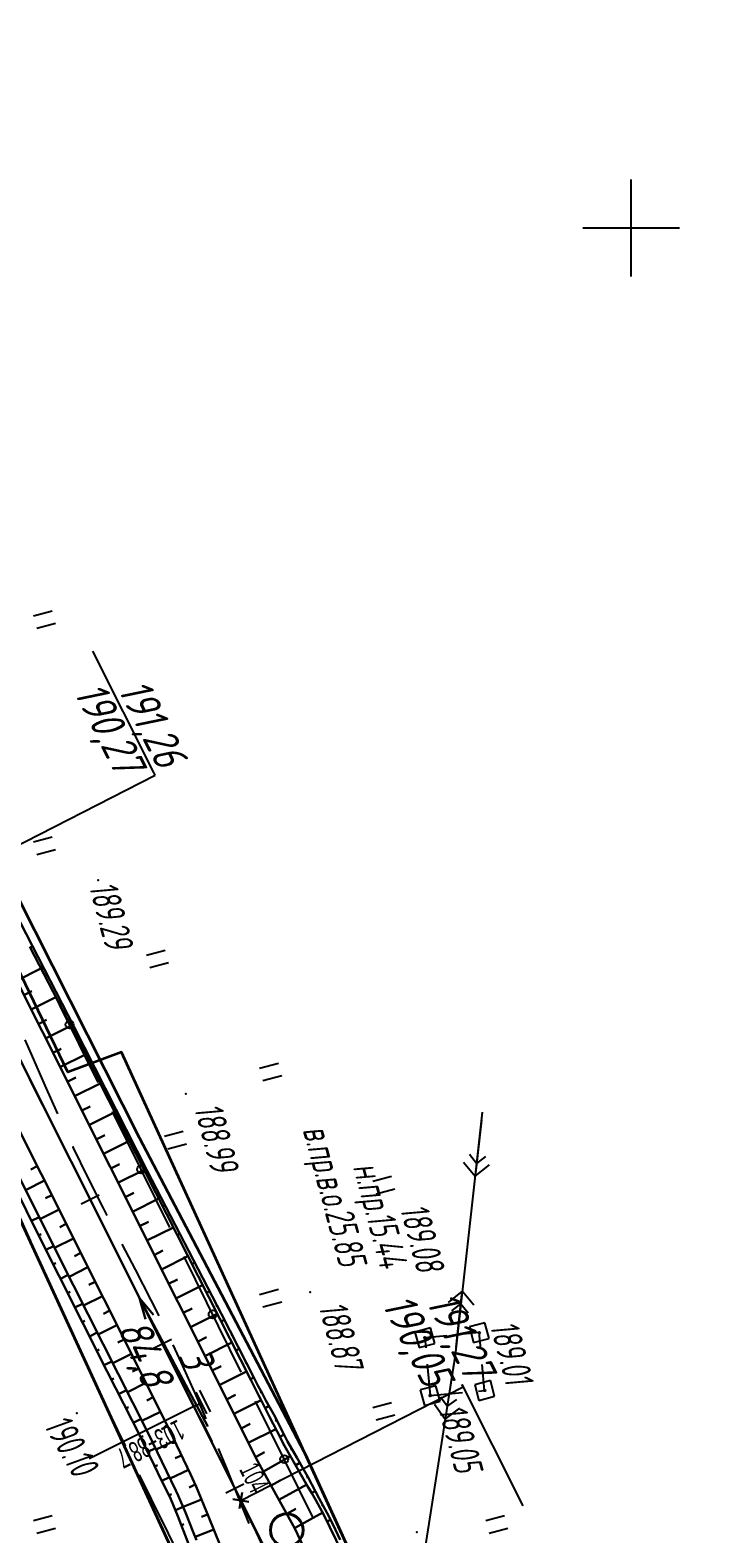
# Model space of a CAD drawing. Header units: millimetres. Extents: x -1799 to 6962, y -1020 to 4121.
# Drawn here: x 5719.9 to 5805.3, y 1117 to 1303.1 of the extents above; entities that cross this region are included whole.
import ezdxf
from ezdxf import colors
from ezdxf.entities.mleader import LeaderData, LeaderLine
from ezdxf.math import Vec2, Vec3

# ---------------------------------------------------------------- set-up
doc = ezdxf.new("R2010")
doc.units = ezdxf.units.MM
doc.linetypes.add('CONTI', pattern=[0])
doc.linetypes.add('STROT', pattern=[1.7, 0.5, -1.2])
for name, color, linetype, lineweight in [('10', 1, 'Continuous', 35), ('КОПИЯ_ОСЬ_13_ОТКОСЫ', 7, 'Continuous', 30), ('Огражд-перила', 1, 'ограждение2', 40), ('ОСЬ_ВЕРХ_ПОКРЫТИЯ_ГРАНИЦЫ_ПОЛОС', 7, 'Continuous', 30), ('ОСЬ_ВЕРХ_ПОКРЫТИЯ_ОСЬ', 1, 'Continuous', 30), ('Отметки', 5, 'Continuous', 30), ('Уклоны ПЧ', 5, 'Continuous', 30)]:
    doc.layers.add(name, color=color, linetype=linetype, lineweight=lineweight)
for name, color, linetype in [('_Ростелеком', 6, 'Continuous'), ('NAD_MDEFAULT', 7, 'CONTI'), ('PI_OTDEFAULT', 172, 'CONTI'), ('PI_TTDEFAULT', 5, 'CONTI'), ('PLN_O', 7, 'CONTI'), ('SETKR', 2, 'CONTI'), ('SIT_LDEFAULT', 7, 'CONTI'), ('USLZNDEFAULT', 7, 'CONTI'), ('ZAPSKDEFAULT', 7, 'CONTI'), ('КОПИЯ_ОСЬ_ТАНГЕНСЫ', 1, 'Continuous'), ('ОСЬ_ВЕРХ_ПОКРЫТИЯ_ПИКЕТЫ', 1, 'Continuous'), ('ОСЬ_ВЕРХ_ПОКРЫТИЯ_РАЗБИВКА_КРИВ', 1, 'Continuous'), ('ОСЬ_ВЕРХ_ПОКРЫТИЯ_ТАНГЕНСЫ', 1, 'Continuous'), ('разметка', 7, 'Continuous')]:
    doc.layers.add(name, color=color, linetype=linetype)
doc.styles.add('eskd', font='spds.shx', dxfattribs={"width": 1.2, "oblique": 15})
doc.styles.get("Standard").update_dxf_attribs({"font": 'arial.ttf'})
doc.styles.add('STYLE1', font='romand.shx', dxfattribs={"width": 0.9})
doc.styles.add('ГОСТ', font='', dxfattribs={"oblique": 15, "height": 4})
doc.styles.get('ГОСТ').set_extended_font_data('GOST type A')
doc.linetypes.add('кабель_связи_проект.', pattern='A,10,-1,["/",STYLE1,S=3,R=0,X=0,Y=-1.5],-4.1', length=15.1)
doc.linetypes.add('ограждение2', pattern='A,0.25,-0.1,[132,ltypeshp.shx,S=0.1,R=0,X=-0.1,Y=0],-0.1,1', length=1.45)

# ---------------------------------------------------------------- blocks, each defined once
blk = doc.blocks.new('BL_333')
at = {"color": 0}
for p, q in [((0, -6), (0, 6)), ((-6, 0), (6, 0))]:
    blk.add_line(p, q, dxfattribs=at)
blk = doc.blocks.new('BL_2011')
at = {"color": 0}
for p, q in [((0, 0), (0, 2.4)), ((1.6, 0), (1.6, 2.4))]:
    blk.add_line(p, q, dxfattribs=at)
blk = doc.blocks.new('BL_27')
at = {"color": 0}
for p, q in [((1, 1), (-1, 1)), ((-1, 1), (-1, -1)), ((1, -1), (1, 1)), ((-1, -1), (1, -1))]:
    blk.add_line(p, q, dxfattribs=at)
blk.add_circle((0, 0), 0.1, dxfattribs=at)
blk = doc.blocks.new('7')
at = {"layer": 'Огражд-перила', "linetype": 'Continuous'}
blk.add_circle((0, 0), 2.027904030661224, dxfattribs=at)
blk = doc.blocks.new('_None')
blk = doc.blocks.new('Крест')
at = {"layer": 'Отметки'}
for points in [[(-1, 0), (1, 0)], [(0, 1), (0, -1)]]:
    blk.add_lwpolyline(points, dxfattribs=at)
blk = doc.blocks.new('Стрелка')
at = {"layer": 'Уклоны ПЧ', "ltscale": 2}
for points in [[(-0.02342005360436872, -0.04794833697465961), (-0.02342005360436872, 17.97170368749525)], [(-0.02342005360436872, -0.04794833697465961), (-0.5784949510263147, 2.621650927669716)], [(-0.02342005360436872, -0.04794833697465961), (0.5316548438175772, 2.621650927669716)]]:
    blk.add_lwpolyline(points, dxfattribs=at)

msp = doc.modelspace()

# ---------------------------------------------------------------- linework, layer by layer
at = {"layer": '10'}
for points in [[(5791.355964376251, 869.7934807356569), (5791.985964376139, 953.6034807352471), (5769.205964376344, 1029.843480735471), (5768.895964376288, 1032.773480736104), (5755.345964376475, 1076.213480735582), (5685.505964376158, 1227.893480735284), (5683.115964376493, 1232.243480735843), (5612.565964376214, 1360.393480735284), (5593.2659643764, 1384.303480735433), (5577.575964376456, 1419.603480735247), (5542.445964376102, 1502.973480735359), (5552.865964376493, 1504.53348073588), (5516.085964376232, 1583.56348073521), (5516.085964376232, 1583.56348073521), (5485.165964376307, 1652.333480735694), (5455.385964376512, 1713.543480735657), (5448.065964376214, 1728.593480735471), (5415.885964376512, 1791.103480735247), (5411.505964376158, 1799.603480735247), (5401.585964376232, 1796.883480735508), (5363.485964376139, 1869.853480735247), (5344.985964376139, 1914.953480735806)], [(5805.165964376307, 883.4134807357686), (5805.085964376232, 913.5634807352099), (5805.045964376195, 928.3434807354706), (5804.145964376288, 942.5334807358804), (5801.995964376381, 976.2034807358059), (5801.095964376475, 992.8634807359549), (5771.790660616893, 1087.984515807045), (5771.790660616893, 1087.984515807045), (5731.2659643764, 1176.633480735508), (5724.615964376493, 1174.123480735731), (5696.165964376307, 1233.163480735769), (5688.975964376363, 1246.273480736104), (5623.545964376195, 1365.603480735247), (5585.295964376195, 1451.763480735396), (5562.865964376493, 1510.433480735322), (5555.115964376493, 1526.56348073521), (5526.335964376232, 1586.473480735359)], [(5516.085964376232, 1583.56348073521), (5552.865964376493, 1504.53348073588), (5542.445964376102, 1502.973480735359), (5577.575964376456, 1419.603480735247), (5593.2659643764, 1384.303480735433), (5612.565964376214, 1360.393480735284), (5683.115964376493, 1232.243480735843), (5685.505964376158, 1227.893480735284), (5755.345964376475, 1076.213480735582), (5768.895964376288, 1032.773480736104), (5769.205964376344, 1029.843480735471), (5791.985964376139, 953.6034807352471), (5791.355964376251, 869.7934807356569)]]:
    msp.add_lwpolyline(points, dxfattribs=at)
at = {"layer": '_Ростелеком', "linetype": 'кабель_связи_проект.', "ltscale": 0.25, "const_width": 0.35}
msp.add_lwpolyline([(5805.165964376307, 883.4134807357686), (5805.085964376232, 913.5634807352099), (5805.125964376386, 928.3534807352471), (5804.145964376288, 942.5334807358804), (5802.829757305686, 963.1458956519264), (5800.305473025141, 992.7465754443901), (5792.145285991437, 1019.931911062834), (5784.684153753517, 1044.070788457443), (5777.412903898783, 1068.665277860512), (5777.412903898783, 1068.665277860512), (5771.790660616893, 1087.984515807045), (5754.125367967799, 1126.627863044304), (5733.428006614684, 1166.088191697759), (5716.026414358881, 1200.551868101035), (5697.96872202532, 1233.5746692069), (5674.586269444591, 1278.941700580915), (5654.913125594418, 1314.592563434889)], dxfattribs=at)
at = {"layer": 'PI_TTDEFAULT', "color": 5}
for p in [(5728.341700376428, 1197.889214735863, 189.289), (5739.211700376423, 1171.449212734972, 188.994), (5725.261700376412, 1164.869217735169, 190.292), (5754.621700376398, 1146.899216735189, 188.87), (5775.54170037644, 1141.899216735189, 189.015), (5768.831700376419, 1140.95921473523, 189.078), (5769.471700376433, 1134.109215734911, 189.054), (5725.731700376442, 1131.939217735467, 190.099), (5767.831700376419, 1117.219216735487, 188.704)]:
    msp.add_point(p, dxfattribs=at)
at = {"layer": 'PLN_O'}
for p, q in [((5728.361700376447, 1172.859215734911), (5721.271700376421, 1187.199212734972)), ((5737.221700376433, 1154.929215735209), (5730.131700376407, 1169.26921173503)), ((5746.081700376419, 1136.999215735507), (5738.991700376451, 1151.339211735328)), ((5754.941700376405, 1119.069214735565), (5747.851700376437, 1133.409211734695))]:
    msp.add_line(p, q, dxfattribs=at)
for centre in [(5724.821700376409, 1180.029213735287), (5733.681700376395, 1162.099213735585), (5742.54170037644, 1144.169213734952), (5751.401700376426, 1126.239212735009)]:
    msp.add_circle(centre, 0.5, dxfattribs=at)
at = {"layer": 'SIT_LDEFAULT', "color": 7}
for p, q in [((5720.101700376437, 1176.349213735585), (5719.321700376409, 1178.139214735863)), ((5721.78170037643, 1172.499215735507), (5720.101700376437, 1176.349213735585)), ((5723.361700376447, 1168.989212735009), (5721.78170037643, 1172.499215735507)), ((5775.911700376435, 1169.199212734972), (5772.5617003764, 1139.099213735585)), ((5775.801700376449, 1168.20921473523), (5775.03170037643, 1161.249215735507)), ((5727.101700376437, 1161.079216734891), (5725.261700376412, 1164.869217735169)), ((5775.201700376414, 1162.839211735328), (5774.321700376409, 1163.939217735467)), ((5776.3117003764, 1163.719216735487), (5775.201700376414, 1162.839211735328)), ((5773.611700376447, 1163.01921173503), (5775.03170037643, 1161.249215735507)), ((5775.03170037643, 1161.249215735507), (5776.79170037644, 1162.659211734695)), ((5729.021700376421, 1157.299218735111), (5727.101700376437, 1161.079216734891)), ((5718.28170037643, 1156.969216735487), (5719.941700376405, 1153.319214735565)), ((5729.481700376442, 1156.409211734695), (5729.021700376421, 1157.299218735111)), ((5732.961700376423, 1149.729210735683), (5731.331700376419, 1152.859215734911)), ((5721.591700376428, 1149.679215735209), (5721.78170037643, 1149.249215735507)), ((5721.78170037643, 1149.249215735507), (5723.521700376421, 1145.389214735863)), ((5734.921700376444, 1145.929215735209), (5732.971700376433, 1149.729210735683)), ((5773.441700376405, 1147.049218735111), (5771.681700376395, 1145.639214735863)), ((5772.671700376444, 1140.089211735328), (5773.441700376405, 1147.049218735111)), ((5774.861700376447, 1145.279213735287), (5773.441700376405, 1147.049218735111)), ((5723.521700376421, 1145.389214735863), (5725.271700376421, 1141.529213735287)), ((5735.901700376426, 1143.969216735487), (5734.921700376444, 1145.929215735209)), ((5772.161700376435, 1144.579216734891), (5773.271700376421, 1145.45921473523)), ((5773.271700376421, 1145.45921473523), (5774.151700376426, 1144.359215734911)), ((5725.271700376421, 1141.529213735287), (5725.721700376433, 1140.559212735307)), ((5771.511700376412, 1141.51921173503), (5768.801700376449, 1141.26921173503)), ((5768.801700376449, 1141.26921173503), (5768.921700376444, 1140.009217735765)), ((5775.54170037644, 1141.899216735189), (5773.511700376412, 1141.70921473523)), ((5775.721700376433, 1139.949212734972), (5775.54170037644, 1141.899216735189)), ((5738.651700376426, 1138.249215735507), (5737.651700376426, 1140.369217735169)), ((5740.481700376442, 1134.129212735606), (5738.651700376426, 1138.249215735507)), ((5772.5617003764, 1139.099213735585), (5749.011700376412, 989.1892177354666)), ((5769.111700376447, 1138.009217735765), (5769.471700376433, 1134.109215734911)), ((5772.401700376426, 1138.109215734911), (5771.321700376409, 1131.199212734972)), ((5776.211700376423, 1134.739212735009), (5775.911700376435, 1137.949212734972)), ((5727.391700376416, 1136.939217735467), (5728.841700376428, 1133.839211735328)), ((5728.841700376428, 1133.839211735328), (5730.751700376402, 1129.839211735328)), ((5741.711700376423, 1131.239212735009), (5740.481700376442, 1134.129212735606)), ((5769.471700376433, 1134.109215734911), (5773.451700376414, 1134.479210735683)), ((5771.571700376409, 1132.779213735287), (5770.731700376442, 1133.919213734952)), ((5775.441700376405, 1134.669213734952), (5776.211700376423, 1134.739212735009)), ((5769.991700376451, 1133.029213735287), (5771.321700376409, 1131.199212734972)), ((5771.321700376409, 1131.199212734972), (5773.151700376426, 1132.529213735287)), ((5772.711700376423, 1133.609215734911), (5771.571700376409, 1132.779213735287)), ((5730.751700376402, 1129.839211735328), (5731.691700376405, 1127.899216735189)), ((5744.3117003764, 1124.979210735683), (5743.251700376402, 1127.549218735111)), ((5746.191700376405, 1120.369217735169), (5744.3117003764, 1124.979210735683)), ((5733.441700376405, 1124.309212735307), (5734.911700376435, 1121.289216734854)), ((5734.911700376435, 1121.289216734854), (5737.011700376412, 1117.01921173503)), ((5747.04170037644, 1118.279213735287), (5746.191700376405, 1120.369217735169)), ((5737.011700376412, 1117.01921173503), (5737.841700376428, 1115.329216734891))]:
    msp.add_line(p, q, dxfattribs=at)
at = {"layer": 'КОПИЯ_ОСЬ_13_ОТКОСЫ'}
for points in [[(5624.695739571393, 1340.83393157312), (5650.404235665143, 1295.62299407312), (5663.555602852643, 1272.13422454187), (5672.293884102643, 1256.32904876062), (5680.892516915143, 1240.447456963745), (5689.351013008893, 1224.490913994995), (5697.668395821393, 1208.46039641687), (5705.844665352643, 1192.35736907312), (5736.785583321393, 1130.685249932495), (5739.786559883893, 1124.37299407312), (5740.509216133893, 1122.84076751062), (5742.015075508893, 1119.152535088745), (5743.500427071393, 1115.455757744995)], [(5634.422321336557, 1340.53980063313), (5670.539508836557, 1276.036138523755), (5679.311969774057, 1260.16919516438), (5687.943805711557, 1244.22534750813), (5696.435504930307, 1228.206548680005), (5704.785602586557, 1212.113286961255), (5712.994098680307, 1195.94751547688), (5746.626422899057, 1128.89966391438), (5747.833454149057, 1126.474126805005), (5749.546833055307, 1123.39771078938), (5752.694293992807, 1117.64478110188), (5754.885700242807, 1112.97876547688)], [(5715.731289754485, 1198.391566452024), (5725.359860311126, 1179.773768600461), (5734.412381063079, 1161.939540084836), (5743.624020467376, 1144.18508451843), (5747.72420967636, 1136.172999557492), (5748.184567342376, 1135.284266647336), (5748.659481893157, 1134.40188139343), (5749.131008992767, 1133.516749557492), (5749.619656453704, 1132.639125045774), (5750.092160115813, 1131.752345260617), (5751.47649849472, 1129.069056686399), (5751.798367391204, 1128.441004928586), (5752.958554158782, 1126.424220260617), (5753.814022908782, 1124.928309616086), (5754.305783162688, 1124.041102584836), (5755.252285848235, 1122.244898971555), (5755.741879354095, 1121.352870162961), (5756.223050008392, 1120.455470260617), (5756.719143758392, 1119.563868698117), (5757.438656697845, 1118.099330123899), (5758.33294380722, 1116.261988815305)], [(5719.880581746673, 1189.667262252805), (5725.089901815032, 1179.638392623899), (5734.174618611907, 1161.820277389524), (5747.289822469329, 1135.955043014524), (5748.211605916595, 1134.177394088742), (5748.663418660735, 1133.282496627805), (5749.124203572845, 1132.391200241086), (5749.58050240097, 1131.496668991086), (5750.960690389251, 1128.812709030149), (5751.281491170501, 1128.184535202024), (5752.439206014251, 1126.168238815305), (5754.295712361907, 1122.908656295774), (5754.795925984954, 1122.024012741086), (5755.304043660735, 1121.141932662961), (5756.29940498886, 1119.363734420774), (5758.579464803313, 1114.684962448117)], [(5719.880817430307, 1189.66724203938), (5725.089801805307, 1179.63843344563), (5734.174762742807, 1161.820318211255), (5747.289997117807, 1135.955083836255), (5748.211383836557, 1134.177251805005), (5748.663532274057, 1133.28247641438), (5749.123981492807, 1132.391118992505), (5749.580524461557, 1131.496587742505), (5750.960895555307, 1128.81274985188), (5751.281696336557, 1128.184576023755), (5752.439411180307, 1126.16821860188), (5754.295856492807, 1122.908697117505), (5754.795856492807, 1122.023931492505), (5755.304157274057, 1121.14185141438), (5756.299274461557, 1119.363775242505), (5758.579547899057, 1114.68482016438)], [(5720.21786202011, 1189.71633451843), (5719.931912313079, 1189.568446334836)], [(5721.136624227142, 1187.939845260617), (5721.041287313079, 1187.890528854367)], [(5718.251422899057, 1185.46607016438), (5721.274860399057, 1186.98267172688)], [(5722.055355916595, 1186.163356002805), (5721.775753865813, 1186.018702682492)], [(5719.148395555307, 1183.67847250813), (5720.156208055307, 1184.184087742505)], [(5722.974118123626, 1184.386866744992), (5722.880917440032, 1184.338648971555)], [(5720.045368211557, 1181.890630711255), (5723.119098680307, 1183.432622898755)], [(5723.892849813079, 1182.61037748718), (5723.61956490097, 1182.469020065305)], [(5720.941852586557, 1180.103033055005), (5721.966754930307, 1180.61694907063)], [(5724.81161202011, 1180.833888229367), (5724.720517049407, 1180.786769088742)], [(5721.838825242807, 1178.315435398755), (5724.962848680307, 1179.88257407063)], [(5725.724911580657, 1179.054591354367), (5725.456906209563, 1178.918543991086)], [(5722.735309617807, 1176.52759360188), (5723.776813524057, 1177.05005453938)], [(5726.630154500579, 1177.271205123899), (5726.540829549407, 1177.225856002805)], [(5723.632282274057, 1174.73999594563), (5726.781696336557, 1176.319829930005)], [(5727.535397420501, 1175.48781889343), (5727.273800740813, 1175.35500639343)], [(5711.637922502219, 1172.889577086468), (5720.472364640891, 1154.945882018109), (5729.469465470969, 1137.083851988812), (5733.557127214133, 1129.065510924359), (5733.992689347922, 1128.166005309125), (5735.309324479758, 1125.478200133343), (5736.176923967063, 1123.686085875531), (5737.047636247336, 1121.899373229046), (5737.349455094993, 1121.273488219281), (5738.239896989524, 1119.170491393109), (5739.545210099875, 1115.73817938139)], [(5712.455763078391, 1173.299885924359), (5723.447004533469, 1151.403615172406), (5734.509931779563, 1129.543507750531), (5737.977201677024, 1122.361256773968), (5738.278425431907, 1121.734303648968), (5739.166486955344, 1119.627125914593), (5740.157301164329, 1117.135060484906), (5740.521925187766, 1116.212971861859)], [(5712.455993477643, 1173.29975188562), (5723.447204415143, 1151.403511651245), (5734.509704415143, 1129.54340422937), (5737.976989571393, 1122.36127532312), (5738.278259102643, 1121.73432219812), (5739.166442696393, 1119.627144463745), (5740.157165352643, 1117.134956963745), (5740.521911446393, 1116.213081963745)], [(5724.528766649057, 1172.952154148755), (5725.578571336557, 1173.479009617505)], [(5728.440640340423, 1173.704371627805), (5728.35345161972, 1173.660121139524)], [(5725.425739305307, 1171.164556492505), (5728.598590867807, 1172.756353367505)], [(5729.345883260345, 1171.920985397336), (5729.090725789642, 1171.791468795774)], [(5726.322223680307, 1169.376958836255), (5727.379840867807, 1169.90747641438)], [(5727.219196336557, 1167.58911703938), (5730.415973680307, 1169.19263266438)], [(5730.251126180267, 1170.137599166867), (5730.166073690032, 1170.094386276242)], [(5731.156369100188, 1168.354151901242), (5730.907620320892, 1168.227931198117)], [(5728.115680711557, 1165.80151938313), (5729.181598680307, 1166.335943211255)], [(5729.012653367807, 1164.01392172688), (5732.232868211557, 1165.62915610188)], [(5732.06161202011, 1166.570765670774), (5731.978695760345, 1166.528651412961)], [(5732.966854940032, 1164.787379440305), (5732.72454536972, 1164.664332565305)], [(5720.821716133893, 1162.50483001062), (5720.034118477643, 1162.109566338745)], [(5729.909137742807, 1162.226079930005), (5730.982868211557, 1162.76441000813)], [(5730.806110399057, 1160.438482273755), (5734.049762742807, 1162.065435398755)], [(5733.872097859954, 1163.00393217468), (5733.791317830657, 1162.962977584836)], [(5721.718688790143, 1160.716988213745), (5719.356384102643, 1159.531929619995)], [(5734.783718953704, 1161.223841842649), (5734.540921102142, 1161.097865280149)], [(5722.615661446393, 1158.929390557495), (5721.828063790143, 1158.534371026245)], [(5731.702594774057, 1158.65064047688), (5732.784137742807, 1159.19312094563)], [(5732.599567430307, 1156.86304282063), (5735.859333055307, 1158.498052586255)], [(5735.704800496673, 1159.448573287961), (5735.623867879485, 1159.406581100461)], [(5720.091047502219, 1155.720387633343), (5721.038343644797, 1156.186787779828)], [(5723.512145821393, 1157.141792901245), (5721.153259102643, 1155.958199151245)], [(5736.625882039642, 1157.673243698117), (5736.349972615813, 1157.530116256711)], [(5724.409118477643, 1155.354195244995), (5723.622985665143, 1154.959663994995)], [(5733.496051805307, 1155.07544516438), (5734.582965867807, 1155.62036703938)], [(5734.393024461557, 1153.287603367505), (5737.667926805307, 1154.93042563313)], [(5737.54696358261, 1155.89797514343), (5737.454983602142, 1155.850245651242)], [(5720.983717179954, 1153.930684264203), (5721.29806349343, 1154.089009459515)], [(5721.883436418235, 1152.144459898968), (5722.83273146218, 1152.622639830609)], [(5725.306091133893, 1153.566597588745), (5722.952087227643, 1152.38568938562)], [(5738.468014608001, 1154.122706588742), (5738.159024129485, 1153.962367233274)], [(5739.38909615097, 1152.347438034055), (5739.286099324798, 1152.29397123718)], [(5722.783140397727, 1150.358266051312), (5723.099577165305, 1150.517659361859)], [(5726.203063790143, 1151.778999932495), (5725.418395821393, 1151.38520110437)], [(5735.289997117807, 1151.500005711255), (5736.381305711557, 1152.04761313313)], [(5736.186481492807, 1149.71216391438), (5739.477008836557, 1151.362798680005)], [(5740.310177693938, 1150.572169479367), (5739.968075643157, 1150.394679244992)], [(5723.682859636008, 1148.572072203656), (5724.633375383079, 1149.050862486859)], [(5727.100036446393, 1149.99115813562), (5724.752868477643, 1148.81391204187)], [(5741.231259236907, 1148.796839889524), (5741.117215047454, 1148.737696823117)], [(5724.5825636155, 1146.785878356), (5724.899397111594, 1146.945454772015)], [(5727.996520821393, 1148.20356047937), (5727.214294258893, 1147.811226494995)], [(5737.083454149057, 1147.92456625813), (5738.180133836557, 1148.47485922688)], [(5737.979938524057, 1146.13696860188), (5741.286090867807, 1147.79517172688)], [(5742.152340779876, 1147.021571334836), (5741.777127156829, 1146.826930221555)], [(5725.482267594993, 1144.999653990765), (5726.43592665261, 1145.480031188031)], [(5728.893493477643, 1146.41596282312), (5726.555602852643, 1145.24311126062)], [(5738.876911180307, 1144.349126805005), (5739.978961961557, 1144.901861180005)], [(5743.073422322845, 1145.246302780149), (5742.948361287688, 1145.181422409055)], [(5726.381986833274, 1143.213460143109), (5726.699873185813, 1143.373585875531)], [(5729.790466133893, 1144.62836516687), (5729.011169258893, 1144.23725188562)], [(5739.773395555307, 1142.561529148755), (5743.095172899057, 1144.227544773755)], [(5743.990475545501, 1143.468959030149), (5743.585019002532, 1143.261439498899)], [(5727.281690812766, 1141.427266295453), (5728.240400529563, 1141.910145934125)], [(5730.687438790143, 1142.84076751062), (5728.360290352643, 1141.67328704187)], [(5740.670368211557, 1140.77368735188), (5741.777301805307, 1141.329107273755)], [(5744.901608358001, 1141.688563522336), (5744.766446004485, 1141.619410690305)], [(5728.181410051047, 1139.641041930218), (5728.500974870383, 1139.802022154828)], [(5732.480895821393, 1139.265328057495), (5730.166930977643, 1138.10443938562)], [(5731.583923165143, 1141.05316985437), (5730.808532540143, 1140.66400969812)], [(5741.566852586557, 1138.98608969563), (5744.904254930307, 1140.660161961255)], [(5745.812741170501, 1139.908168014524), (5745.394009481048, 1139.69387358093)], [(5729.08111403054, 1137.854848082562), (5730.04676649636, 1138.341237242718)], [(5733.377868477643, 1137.477730401245), (5732.606384102643, 1137.09076751062)], [(5742.463825242807, 1137.19849203938), (5743.576129930307, 1137.756353367505)], [(5746.723873983001, 1138.127711471555), (5746.584286580657, 1138.056300338742)], [(5729.98573134011, 1136.071126158734), (5730.306837297141, 1136.234822447796)], [(5734.274841133893, 1135.690132744995), (5731.975036446393, 1134.53656829187)], [(5743.360309617807, 1135.410650242505), (5746.712848680307, 1137.09253500813)], [(5747.634976277923, 1136.347315963742), (5747.202999959563, 1136.126246627805)], [(5730.894087053, 1134.28929632475), (5731.852689958274, 1134.778004820843)], [(5735.171325508893, 1133.902535088745), (5734.405212227643, 1133.51801360437)], [(5744.257282274057, 1133.623052586255), (5745.374958055307, 1134.183599461255)], [(5748.565274129485, 1134.576930221555), (5748.422848592376, 1134.500270065305)], [(5731.802442765891, 1132.507497008343), (5732.121977067649, 1132.670369322796)], [(5736.068298165143, 1132.114937432495), (5733.785583321393, 1130.96967376062)], [(5745.153766649057, 1131.83521078938), (5748.537067430307, 1133.53247641438)], [(5749.519345174407, 1132.819239791867), (5749.040676961517, 1132.55276029968)], [(5732.710798478782, 1130.725667174359), (5733.662870622336, 1131.211018736859)], [(5736.957458321393, 1130.323433526245), (5736.188903633893, 1129.95795501062)], [(5746.050739305307, 1130.04761313313), (5747.178668992807, 1130.613286961255)], [(5746.945270555307, 1128.258794773755), (5750.369586961557, 1129.96265219563)], [(5750.453915486907, 1131.051173385617), (5750.291623006438, 1130.967433151242)], [(5733.616636491477, 1128.942586119671), (5733.937254167258, 1129.097829039593)], [(5737.816345040143, 1128.517281182495), (5735.530212227643, 1127.430367119995)], [(5751.370907674407, 1129.273768600461), (5750.85931099472, 1129.009852584836)], [(5734.492933488547, 1127.144795592328), (5735.443205094993, 1127.610280211468)], [(5738.675231758893, 1126.71088469812), (5737.913024727643, 1126.34858001062)], [(5747.836383836557, 1126.46851157063), (5748.950153367807, 1127.088872898755)], [(5748.810016649057, 1124.721197117505), (5752.189411180307, 1126.603521336255)], [(5752.328884969329, 1127.518763717649), (5752.162564168548, 1127.423060592649)], [(5735.372160173118, 1125.348408873578), (5735.689634538352, 1125.502125914593)], [(5739.533630196393, 1124.90473235437), (5737.268981758893, 1123.82807219812)], [(5753.324551473235, 1125.78420561218), (5752.82171333847, 1125.496668991086)], [(5736.243986344993, 1123.548451598187), (5737.183134294211, 1124.006123717328)], [(5740.388610665143, 1123.09662688562), (5739.632263008893, 1122.739937432495)], [(5749.779743211557, 1122.972173680005), (5750.911090867807, 1123.59107016438)], [(5750.739704149057, 1121.21753500813), (5754.185504930307, 1123.102544773755)], [(5754.30560005722, 1124.041407760617), (5754.136746297454, 1123.947840866086)], [(5737.119535661399, 1121.750264342328), (5737.433210588157, 1121.901539977093)], [(5741.160583321393, 1121.25190032312), (5738.875427071393, 1120.31781829187)], [(5755.237973104095, 1122.272059616086), (5754.789364705657, 1122.03567045593)], [(5737.922865129172, 1119.919209654828), (5738.873716569602, 1120.321828063031)], [(5741.914977852643, 1119.399605401245), (5741.152282540143, 1119.090523369995)], [(5751.699665086557, 1119.462896336255), (5752.848102586557, 1120.091314305005)], [(5752.659626024057, 1117.70825766438), (5756.155231492807, 1119.62085532063)], [(5756.191616902923, 1120.514064010617), (5756.042660604095, 1120.434230026242)], [(5738.661802507102, 1118.061085875531), (5738.983518815696, 1118.183430846234)], [(5742.664001290143, 1117.545113213745), (5740.361266915143, 1116.61908782312)], [(5757.121792684173, 1118.744288619992), (5756.701840291595, 1118.537928756711)]]:
    msp.add_lwpolyline(points, dxfattribs=at)
at = {"layer": 'КОПИЯ_ОСЬ_ТАНГЕНСЫ'}
msp.add_line((5688.861700375865, 1235.129214736086), (5758.401700375844, 1096.519214735751), dxfattribs=at)
at = {"layer": 'ОСЬ_ВЕРХ_ПОКРЫТИЯ_ГРАНИЦЫ_ПОЛОС'}
for points in [[(5624.695739571393, 1340.83393157312), (5650.404235665143, 1295.62299407312), (5663.555602852643, 1272.13422454187), (5672.293884102643, 1256.32904876062), (5680.892516915143, 1240.447456963745), (5689.351013008893, 1224.490913994995), (5697.668395821393, 1208.46039641687), (5705.844665352643, 1192.35736907312), (5736.785583321393, 1130.685249932495), (5739.786559883893, 1124.37299407312), (5740.509216133893, 1122.84076751062), (5742.015075508893, 1119.152535088745), (5743.500427071393, 1115.455757744995)], [(5634.422321336557, 1340.53980063313), (5670.539508836557, 1276.036138523755), (5679.311969774057, 1260.16919516438), (5687.943805711557, 1244.22534750813), (5696.435504930307, 1228.206548680005), (5704.785602586557, 1212.113286961255), (5712.994098680307, 1195.94751547688), (5746.626422899057, 1128.89966391438), (5747.833454149057, 1126.474126805005), (5749.546833055307, 1123.39771078938), (5752.694293992807, 1117.64478110188), (5754.885700242807, 1112.97876547688)]]:
    msp.add_lwpolyline(points, dxfattribs=at)
at = {"layer": 'ОСЬ_ВЕРХ_ПОКРЫТИЯ_ОСЬ'}
msp.add_lwpolyline([(5631.920849846918, 1336.819567907055), (5666.101197841703, 1275.777071583469), (5666.101197841703, 1275.777071583469, -0.011361059713), (5709.752210931454, 1193.489386318636), (5709.752210931454, 1193.489386318636), (5740.219959051154, 1132.75981244949), (5740.219959051154, 1132.75981244949), (5743.252532648659, 1126.702323769604), (5744.544547374166, 1124.102436640685), (5745.401529173987, 1122.367017856252), (5746.254174199634, 1120.629464405042), (5747.101752936995, 1118.889434215997), (5747.943532823594, 1117.146591559437), (5748.778777851529, 1115.400607975585)], format="xyb", dxfattribs=at)
at = {"layer": 'ОСЬ_ВЕРХ_ПОКРЫТИЯ_ПИКЕТЫ'}
for p, q in [((5726.239285831902, 1157.839136636269), (5728.473836368745, 1158.960200370674)), ((5735.207795713193, 1139.962732340594), (5737.442346250036, 1141.08379607593)), ((5744.148347923541, 1122.082311625046), (5746.390814729597, 1123.187455336017)), ((5744.148347923541, 1122.082311625046), (5746.390814729597, 1123.187455336017))]:
    msp.add_line(p, q, dxfattribs=at)
at = {"layer": 'ОСЬ_ВЕРХ_ПОКРЫТИЯ_РАЗБИВКА_КРИВ'}
for p, q in [((5740.441141024765, 1134.548968264286), (5741.78641750711, 1131.867507621099)), ((5740.888051132069, 1134.773181012285), (5742.233327614444, 1132.091720367235)), ((5740.219959051154, 1132.75981244949), (5727.259565937924, 1126.257642784541)), ((5740.219959051154, 1132.75981244949), (5741.113779265908, 1133.208237943624))]:
    msp.add_line(p, q, dxfattribs=at)
at = {"layer": 'ОСЬ_ВЕРХ_ПОКРЫТИЯ_ТАНГЕНСЫ'}
msp.add_line((5688.861700375865, 1235.129214736086), (5758.401700375844, 1096.519214735751), dxfattribs=at)
at = {"layer": 'разметка', "linetype": 'STROT', "lineweight": 30, "ltscale": 7}
msp.add_lwpolyline([(5312.419951080936, 2282.389592047234), (5316.248330236014, 2195.847462246579, 0.002559796335909504), (5318.528587321935, 2149.658473065508, 0.01482581485104546), (5323.043230571444, 2096.101309080062, 0.01026846316929855), (5326.556794219776, 2070.09333256298, 0.00912404488225515), (5335.38206139234, 2019.609944396106, 0.03020844163849281), (5352.494181355907, 1943.306114179467, 0.03104518826050361), (5370.983017266097, 1896.350219193299, 0.007877118138080627), (5388.832378658301, 1859.398221180228), (5485.717003133594, 1664.045008556371, -0.002973544320314526), (5496.159285259006, 1642.671319183347), (5549.563985624476, 1531.691856217955, -0.03039803624120341), (5568.217826139773, 1487.866110648413), (5596.285781411405, 1412.455364825589, 0.04634382968334985), (5628.252163394916, 1343.371454953601), (5666.656332017164, 1274.78566042186, -0.01136105926665252), (5709.242686284482, 1194.504991888453), (5740.219959055665, 1132.759812451352, -0.02222531508865343), (5757.306641797602, 1095.997857649264, -0.02209981590129591), (5770.196559998245, 1057.726974188735, -0.002394669231374273), (5778.875652900324, 1028.934648886708, -0.03632339240756253), (5794.376136395158, 962.0931287393096, -0.03836498102736813), (5797.847112697151, 870.9789609931531)], format="xyb", dxfattribs=at)

# ---------------------------------------------------------------- block references
at = {"layer": 'SETKR', "color": 82}
msp.add_blockref('BL_333', (5794.351700376437, 1278.639214735863), dxfattribs=at)
at = {"layer": 'USLZNDEFAULT', "color": 7, "rotation": 285}
for p in [(5775.54170037644, 1141.899216735189), (5768.801700376449, 1141.26921173503), (5776.211700376423, 1134.739212735009), (5769.471700376433, 1134.109215734911)]:
    msp.add_blockref('BL_27', p, dxfattribs=at)
at = {"layer": 'ZAPSKDEFAULT', "color": 7, "rotation": 285}
for p in [(5720.351700376437, 1230.639214735863), (5720.351700376437, 1202.639214735863), (5734.351700376437, 1188.639214735863), (5748.351700376437, 1174.639214735863), (5736.565527376437, 1166.208915735048), (5762.351700376437, 1160.639214735863), (5748.351700376437, 1146.639214735863), (5762.351700376437, 1132.639214735863), (5720.351700376437, 1118.639214735863), (5776.351700376437, 1118.639214735863)]:
    msp.add_blockref('BL_2011', p, dxfattribs=at)
at = {"layer": 'Огражд-перила', "linetype": 'Continuous', "rotation": 187.5193726670877}
msp.add_blockref('7', (5751.705578050702, 1117.449786393357), dxfattribs=at)
at = {"layer": 'Отметки', "rotation": 260.7861031979047}
msp.add_blockref('Крест', (5746.019121978004, 1121.109042724979), dxfattribs=at)
at = {"layer": 'Уклоны ПЧ', "xscale": -1, "rotation": 208.0450589850512}
msp.add_blockref('Стрелка', (5733.500733633622, 1146.152850055521), dxfattribs=at)

# ---------------------------------------------------------------- texts
at = {"layer": 'NAD_MDEFAULT', "color": 7, "style": 'eskd', "oblique": 10, "width": 0.8}
for s, p in [('в.пр.в.о.25.85', (5753.654302376448, 1167.013193735306)), ('н.пр.15.44', (5759.868363376425, 1162.42651473583))]:
    msp.add_text(s, height=3.5, rotation=285, dxfattribs=at).set_placement(p)
at = {"layer": 'PI_OTDEFAULT', "color": 172, "style": 'eskd', "oblique": 10, "width": 0.8}
for s, rotation, p in [('189.29', 285, (5727.181033376439, 1197.149330735591)), ('188.99', 285, (5740.201700376414, 1169.70921473523)), ('189.08', 285, (5765.691976376411, 1157.270391735633)), ('188.87', 285, (5755.611700376447, 1145.159211734695)), ('189.01', 285, (5776.826019376409, 1142.777042735753)), ('189.05', 285, (5770.461700376423, 1132.369217735169)), ('190.10', 300.0000000000001, (5721.546626376405, 1130.421542735224))]:
    msp.add_text(s, height=3.5, rotation=rotation, dxfattribs=at).set_placement(p)
at = {"layer": 'ОСЬ_ВЕРХ_ПОКРЫТИЯ_ПИКЕТЫ', "width": 0.6}
msp.add_text('104', height=2.5, rotation=296.235230619315, dxfattribs=at).set_placement((5745.78620362629, 1124.979819812265))
at = {"layer": 'ОСЬ_ВЕРХ_ПОКРЫТИЯ_РАЗБИВКА_КРИВ', "width": 0.6}
msp.add_text('103+88.7', height=2.5, rotation=206.642710079939, dxfattribs=at).set_placement((5738.209621261494, 1131.191838607577))
at = {"layer": 'Отметки', "color": 0, "style": 'ГОСТ', "oblique": 15}
for s, p in [('190,27', (5725.300013462382, 1221.183064051357, 126.574)), ('190,05', (5763.436627300116, 1145.443957810675, 126.574))]:
    msp.add_text(s, height=4, rotation=296.674748, dxfattribs=at).set_placement(p)
at = {"layer": 'Уклоны ПЧ', "style": 'ГОСТ', "oblique": 15}
for s, p in [('84,8', (5730.697342676527, 1142.480878622656)), ('3', (5738.160089205523, 1139.101855338004))]:
    msp.add_text(s, height=4, rotation=293.515178, dxfattribs=at).set_placement(p)

# ---------------------------------------------------------------- leaders
at = {"layer": 'Отметки', "ltscale": 0.2}
ml = msp.add_multileader_mtext('Standard', dxfattribs=at)
ml.set_content('191,26', color=256, style='ГОСТ')
ml.set_leader_properties()
ml.set_arrow_properties(name='NONE')
ml.build(insert=Vec2(0, 0))
ml.multileader.update_dxf_attribs({"text_left_attachment_type": 6, "text_right_attachment_type": 6, "dogleg_length": 0.36, "arrow_head_size": 2})
ctx = ml.context
ctx.base_point, ctx.arrow_head_size, ctx.landing_gap_size, ctx.plane_origin, ctx.plane_x_axis, ctx.plane_y_axis = Vec3(5727.186287864448, 1227.276055784053), 2, 0, Vec3(5674.255448101301, 1194.142953780864), Vec3(0.4489252189331942, -0.8935693301617866), Vec3(0.8935693301617866, 0.4489252189331942)
ctx.left_attachment, ctx.right_attachment, ctx.text_align_type = 6, 6, 2
notes = []
notes.append((ctx, [(1, (1, 1, 0), (5735.40871232033, 1210.909618784127), (-0.4489252189331941, 0.8935693301617865), 0.3600000000000005, [(0, [(5707.88250814027, 1196.848148965661)], 0, [])])]))
ctx.mtext.insert, ctx.mtext.text_direction, ctx.mtext.rotation, ctx.mtext.alignment, ctx.mtext.line_spacing_style, ctx.mtext.flow_direction = Vec3(5739.357901392281, 1213.296552284074), Vec3(0.4489252189331941, -0.8935693301617864), 5.177951160124462, 3, 2, 5
ml = msp.add_multileader_mtext('Standard', dxfattribs=at)
ml.set_content('191,27', color=256, style='ГОСТ')
ml.set_leader_properties()
ml.set_arrow_properties(name='NONE')
ml.build(insert=Vec2(0, 0))
ml.multileader.update_dxf_attribs({"text_left_attachment_type": 6, "text_right_attachment_type": 6, "dogleg_length": 0.36, "arrow_head_size": 2})
ctx = ml.context
ctx.base_point, ctx.arrow_head_size, ctx.landing_gap_size, ctx.plane_origin, ctx.plane_x_axis, ctx.plane_y_axis = Vec3(5765.083145914089, 1152.014174724612), 2, 0, Vec3(5712.392061939036, 1118.403847540182), Vec3(0.4489252189331942, -0.8935693301617866), Vec3(0.8935693301617866, 0.4489252189331942)
ctx.left_attachment, ctx.right_attachment, ctx.text_align_type = 6, 6, 2
notes.append((ctx, [(1, (1, 1, 0), (5773.545326158064, 1135.170512543445), (-0.4489252189331941, 0.8935693301617865), 0.3600000000000005, [(0, [(5746.019121978004, 1121.109042724979)], 0, [])])]))
ctx.mtext.insert, ctx.mtext.text_direction, ctx.mtext.rotation, ctx.mtext.alignment, ctx.mtext.line_spacing_style, ctx.mtext.flow_direction = Vec3(5777.494131997993, 1137.557253509213), Vec3(0.4489252189331941, -0.8935693301617864), 5.177951160124462, 3, 2, 5
for ctx, leaders in notes:
    for number, flags, end, landing, length, lines in leaders:
        leader = LeaderData()
        leader.index, (leader.has_last_leader_line, leader.has_dogleg_vector, leader.attachment_direction) = number, flags
        leader.last_leader_point, leader.dogleg_vector, leader.dogleg_length = Vec3(end), Vec3(landing), length
        for number, points, colour, breaks in lines:
            line = LeaderLine()
            line.index, line.vertices, line.color, line.breaks = number, Vec3.list(points), colors.encode_raw_color(colour), breaks
            leader.lines.append(line)
        ctx.leaders.append(leader)

doc.saveas('drawing.dxf')
